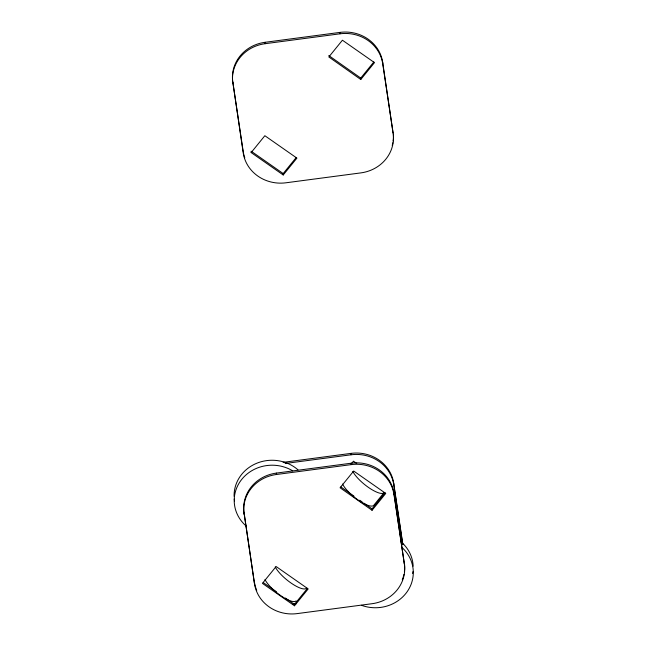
<?xml version="1.0" encoding="UTF-8"?>
<svg xmlns="http://www.w3.org/2000/svg" width="646" height="646" viewBox="0 0 646 646"><rect width="100%" height="100%" fill="white"/><g stroke="black" fill="none" stroke-linecap="round" stroke-linejoin="round"><path stroke-width="0.97" d="M251.165 152.569L264.852 135.717L296.91 158.125L283.223 174.977L251.165 152.569L251.132 151.164M283.223 174.977L283.19 173.572L296.256 157.487M360.783 79.482L374.478 62.622L342.42 40.213L328.822 56.961L360.783 79.482L360.759 78.077L373.824 61.984M351.602 463.481L353.459 461.196L356.745 463.497M294.487 605.787L308.174 588.934L276.117 566.526L262.429 583.378L294.487 605.787L294.455 604.381L307.52 588.296M372.048 510.292L385.743 493.431L353.685 471.031L340.079 487.77L372.048 510.292L372.015 508.887L385.089 492.793M265.062 42.297L339.998 32.397A37.831 35.126 -1.3 0 1 382.666 62.218L393.107 133.173A37.831 35.126 -1.3 0 1 360.839 172.894L285.912 182.794A37.831 35.126 -1.3 0 1 243.235 152.965L232.802 82.018A37.831 35.126 -1.3 0 1 265.062 42.297L265.094 43.702A37.831 35.126 -1.3 0 0 232.835 83.423M265.094 43.702L340.03 33.802A37.831 35.126 -1.3 0 1 382.698 63.623L393.107 133.173M283.093 462.35L351.036 453.379A37.831 35.126 -1.3 0 1 393.705 483.2L402.918 544.796M285.128 463.489L351.069 454.784A37.831 35.126 -1.3 0 1 393.737 484.605L402.66 544.215M276.327 473.106L351.254 463.206A37.831 35.126 -1.3 0 1 393.931 493.035L404.364 563.982A37.831 35.126 -1.3 0 1 372.104 603.703L297.168 613.603A37.831 35.126 -1.3 0 1 254.5 583.782L244.059 512.827A37.831 35.126 -1.3 0 1 276.327 473.106L276.359 474.511A37.831 35.126 -1.3 0 0 244.091 514.232M276.359 474.511L351.287 464.611A37.831 35.126 -1.3 0 1 393.955 494.44L404.364 563.982M251.956 151.737L283.19 173.572M263.221 582.547L276.367 591.744M285.411 598.059L294.455 604.381M328.79 55.556L360.759 78.077M340.87 486.947L353.984 496.185M359.725 500.23L362.18 501.958M363.819 503.113L372.015 508.887M232.802 82.018L243.203 151.56M244.059 512.827L254.5 583.782M393.705 483.2L393.737 484.605M393.931 493.035L393.955 494.44M382.666 62.218L382.698 63.623M351.036 453.379L351.069 454.784M351.254 463.206L351.287 464.611M339.998 32.397L340.03 33.802M295.973 603.889A37.831 35.126 -1.3 0 1 293.009 604.099M403.928 574.464A37.831 35.126 -1.3 0 1 402.272 579.777M404.331 562.577A37.831 35.126 -1.3 0 1 404.404 571.75M256.72 590.363A37.831 35.126 -1.3 0 1 254.467 582.377M245.965 525.86A37.831 35.126 -1.3 0 1 242.347 478.646A37.831 35.126 -1.3 0 1 292.662 470.821M401.852 547.372A37.831 35.126 -1.3 0 1 407.206 591.647A37.831 35.126 -1.3 0 1 361.469 605.302M412.923 571.678A37.831 35.126 -1.3 0 1 412.641 573.503M401.029 541.792A37.831 35.126 -1.3 0 1 413.157 566.162M234.546 500.941A37.831 35.126 -1.3 0 1 234.296 499.108M234.102 496.37A37.831 35.126 -1.3 0 1 256.575 463.319A37.831 35.126 -1.3 0 1 297.984 469.836M392.849 142.742A37.831 35.126 -1.3 0 1 392.211 145.455M393.366 134.505A37.831 35.126 -1.3 0 1 393.139 140.933M244.786 157.826A37.831 35.126 -1.3 0 1 243.356 152.464M342.55 484.064A20.43 5.951 39.1 0 0 358.627 500.367A20.43 5.951 39.1 0 0 373.711 505.374L383.974 492.737A20.43 5.951 39.1 0 1 368.898 487.722A20.43 5.951 39.1 0 1 352.821 471.427M296.143 600.877A20.43 5.951 39.1 0 1 281.067 595.862A20.43 5.951 39.1 0 1 264.989 579.567M306.414 588.24A20.43 5.951 39.1 0 1 291.33 583.225A20.43 5.951 39.1 0 1 275.253 566.922"/></g></svg>
